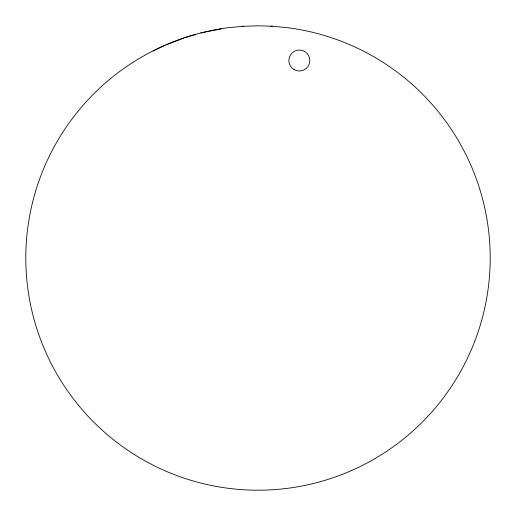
<?xml version="1.0" encoding="UTF-8"?>
<svg xmlns="http://www.w3.org/2000/svg" width="516" height="516" viewBox="0 0 516 516"><rect width="100%" height="100%" fill="white"/><g stroke="black" fill="none" stroke-linecap="round" stroke-linejoin="round"><path stroke-width="0.77" d="M153.084 50.981L164.153 45.724M165.9 44.969L183.709 38.081M184.702 37.72L195.538 34.462L195.828 35.172M200.879 32.953L221.422 28.812M243.152 26.284L258 25.8L272.577 26.258L287.102 27.632A232.2 232.2 0 0 1 454.054 382.421A232.2 232.2 0 0 1 61.946 382.421A232.2 232.2 0 0 1 228.898 27.632L243.41 26.258L242.249 26.368M270.939 26.206L272.629 26.264M294.114 69.596A10.475 10.475 0 0 0 309.826 60.52A10.475 10.475 0 0 0 294.114 51.445A10.475 10.475 0 0 0 294.114 69.596"/></g></svg>
